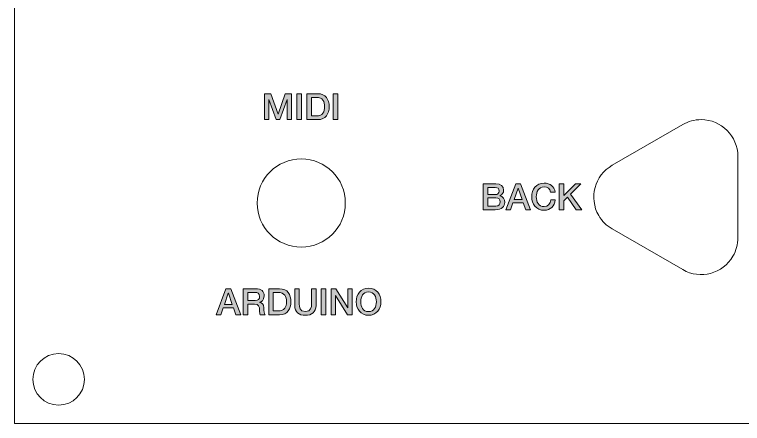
# Model space of a CAD drawing. Header units: inches. Extents: x 93 to 204, y -150 to -61.
# Drawn here: x 93.02 to 142.53, y -149.73 to -121.9 of the extents above; entities that cross this region are included whole.
import ezdxf

# ---------------------------------------------------------------- set-up
doc = ezdxf.new("R2010")
doc.units = ezdxf.units.IN
doc.header["$MEASUREMENT"] = 0
doc.layers.add('_U+30EC_U+30A4_U+30E4_U+30FC 1', color=7, linetype='Continuous')

# ---------------------------------------------------------------- blocks, each defined once
blk = doc.blocks.new('block 2')
at = {"layer": '_U+30EC_U+30A4_U+30E4_U+30FC 1', "true_color": 0x221814}
h = blk.add_hatch(color=250, dxfattribs=at)
h.dxf.hatch_style = 2
h.paths.add_polyline_path([(107.399, -140.563), (107.728, -140.563), (108.407, -142.327), (108.076, -142.327), (107.911, -141.86), (107.206, -141.86), (107.041, -142.327), (106.722, -142.327)])
h.paths.add_polyline_path([(107.29, -141.625), (107.829, -141.625), (107.565, -140.867), (107.557, -140.867)])
h = blk.add_hatch(color=250, dxfattribs=at)
h.dxf.hatch_style = 2
edge = h.paths.add_edge_path()
edge.add_spline(control_points=[(108.574, -140.563), (108.574, -140.563), (109.417, -140.563), (109.417, -140.563), (109.802, -140.563), (110, -140.741), (110, -141.04), (110, -141.378), (109.765, -141.465), (109.708, -141.485), (109.708, -141.485), (109.708, -141.489), (109.708, -141.489), (109.815, -141.504), (109.97, -141.583), (109.97, -141.862), (109.97, -142.067), (110, -142.255), (110.067, -142.327), (110.067, -142.327), (109.736, -142.327), (109.736, -142.327), (109.689, -142.25), (109.689, -142.154), (109.689, -142.067), (109.689, -141.744), (109.622, -141.601), (109.338, -141.601), (109.338, -141.601), (108.883, -141.601), (108.883, -141.601), (108.883, -141.601), (108.883, -142.327), (108.883, -142.327), (108.883, -142.327), (108.574, -142.327), (108.574, -142.327), (108.574, -142.327), (108.574, -140.563), (108.574, -140.563)], knot_values=[0, 0, 0, 0, 1, 1, 1, 2, 2, 2, 3, 3, 3, 4, 4, 4, 5, 5, 5, 6, 6, 6, 7, 7, 7, 8, 8, 8, 9, 9, 9, 10, 10, 10, 11, 11, 11, 12, 12, 12, 13, 13, 13, 13], degree=3, periodic=1)
edge = h.paths.add_edge_path()
edge.add_spline(control_points=[(108.883, -141.366), (108.883, -141.366), (109.39, -141.366), (109.39, -141.366), (109.585, -141.366), (109.691, -141.27), (109.691, -141.084), (109.691, -140.859), (109.545, -140.815), (109.385, -140.815), (109.385, -140.815), (108.883, -140.815), (108.883, -140.815), (108.883, -140.815), (108.883, -141.366), (108.883, -141.366)], knot_values=[0, 0, 0, 0, 1, 1, 1, 2, 2, 2, 3, 3, 3, 4, 4, 4, 5, 5, 5, 5], degree=3, periodic=1)
h = blk.add_hatch(color=250, dxfattribs=at)
h.dxf.hatch_style = 2
edge = h.paths.add_edge_path()
edge.add_spline(control_points=[(110.313, -140.563), (110.313, -140.563), (111.044, -140.563), (111.044, -140.563), (111.588, -140.563), (111.822, -140.958), (111.822, -141.445), (111.822, -141.932), (111.588, -142.327), (111.044, -142.327), (111.044, -142.327), (110.313, -142.327), (110.313, -142.327), (110.313, -142.327), (110.313, -140.563), (110.313, -140.563)], knot_values=[0, 0, 0, 0, 1, 1, 1, 2, 2, 2, 3, 3, 3, 4, 4, 4, 5, 5, 5, 5], degree=3, periodic=1)
edge = h.paths.add_edge_path()
edge.add_spline(control_points=[(110.621, -142.075), (110.621, -142.075), (110.925, -142.075), (110.925, -142.075), (111.41, -142.075), (111.513, -141.798), (111.513, -141.445), (111.513, -141.091), (111.41, -140.815), (110.925, -140.815), (110.925, -140.815), (110.621, -140.815), (110.621, -140.815), (110.621, -140.815), (110.621, -142.075), (110.621, -142.075)], knot_values=[0, 0, 0, 0, 1, 1, 1, 2, 2, 2, 3, 3, 3, 4, 4, 4, 5, 5, 5, 5], degree=3, periodic=1)
h = blk.add_hatch(color=250, dxfattribs=at)
h.dxf.hatch_style = 2
edge = h.paths.add_edge_path()
edge.add_spline(control_points=[(112.076, -140.563), (112.076, -140.563), (112.385, -140.563), (112.385, -140.563), (112.385, -140.563), (112.385, -141.591), (112.385, -141.591), (112.385, -141.828), (112.399, -142.102), (112.8, -142.102), (113.2, -142.102), (113.215, -141.828), (113.215, -141.591), (113.215, -141.591), (113.215, -140.563), (113.215, -140.563), (113.215, -140.563), (113.524, -140.563), (113.524, -140.563), (113.524, -140.563), (113.524, -141.692), (113.524, -141.692), (113.524, -142.144), (113.235, -142.369), (112.8, -142.369), (112.365, -142.369), (112.076, -142.144), (112.076, -141.692), (112.076, -141.692), (112.076, -140.563), (112.076, -140.563)], knot_values=[0, 0, 0, 0, 1, 1, 1, 2, 2, 2, 3, 3, 3, 4, 4, 4, 5, 5, 5, 6, 6, 6, 7, 7, 7, 8, 8, 8, 9, 9, 9, 10, 10, 10, 10], degree=3, periodic=1)
h = blk.add_hatch(color=250, dxfattribs=at)
h.dxf.hatch_style = 2
h.paths.add_polyline_path([(113.878, -140.563), (114.187, -140.563), (114.187, -142.327), (113.878, -142.327)])
h = blk.add_hatch(color=250, dxfattribs=at)
h.dxf.hatch_style = 2
h.paths.add_polyline_path([(114.552, -140.563), (114.879, -140.563), (115.684, -141.862), (115.689, -141.862), (115.689, -140.563), (115.983, -140.563), (115.983, -142.327), (115.657, -142.327), (114.854, -141.03), (114.846, -141.03), (114.846, -142.327), (114.552, -142.327)])
h = blk.add_hatch(color=250, dxfattribs=at)
h.dxf.hatch_style = 2
edge = h.paths.add_edge_path()
edge.add_spline(control_points=[(117.944, -141.445), (117.944, -141.949), (117.627, -142.369), (117.099, -142.369), (116.57, -142.369), (116.254, -141.949), (116.254, -141.445), (116.254, -140.941), (116.57, -140.521), (117.099, -140.521), (117.627, -140.521), (117.944, -140.941), (117.944, -141.445)], knot_values=[0, 0, 0, 0, 1, 1, 1, 2, 2, 2, 3, 3, 3, 4, 4, 4, 4], degree=3, periodic=1)
edge = h.paths.add_edge_path()
edge.add_spline(control_points=[(116.563, -141.445), (116.563, -141.783), (116.721, -142.117), (117.099, -142.117), (117.477, -142.117), (117.635, -141.783), (117.635, -141.445), (117.635, -141.106), (117.477, -140.773), (117.099, -140.773), (116.721, -140.773), (116.563, -141.106), (116.563, -141.445)], knot_values=[0, 0, 0, 0, 1, 1, 1, 2, 2, 2, 3, 3, 3, 4, 4, 4, 4], degree=3, periodic=1)
at = {"layer": '_U+30EC_U+30A4_U+30E4_U+30FC 1', "lineweight": 0}
for points in [[(107.399, -140.563), (107.728, -140.563), (108.407, -142.327), (108.076, -142.327), (107.911, -141.86), (107.206, -141.86), (107.041, -142.327), (106.722, -142.327), (107.399, -140.563)], [(113.878, -140.563), (114.187, -140.563), (114.187, -142.327), (113.878, -142.327), (113.878, -140.563)], [(114.552, -140.563), (114.879, -140.563), (115.684, -141.862), (115.689, -141.862), (115.689, -140.563), (115.983, -140.563), (115.983, -142.327), (115.657, -142.327), (114.854, -141.03), (114.846, -141.03), (114.846, -142.327), (114.552, -142.327), (114.552, -140.563)], [(107.29, -141.625), (107.829, -141.625), (107.565, -140.867), (107.557, -140.867), (107.29, -141.625)]]:
    blk.add_lwpolyline(points, dxfattribs=at)
for points, knots in [([(108.574, -140.563), (108.574, -140.563), (109.417, -140.563), (109.417, -140.563), (109.802, -140.563), (110, -140.741), (110, -141.04), (110, -141.378), (109.765, -141.465), (109.708, -141.485), (109.708, -141.485), (109.708, -141.489), (109.708, -141.489), (109.815, -141.504), (109.97, -141.583), (109.97, -141.862), (109.97, -142.067), (110, -142.255), (110.067, -142.327), (110.067, -142.327), (109.736, -142.327), (109.736, -142.327), (109.689, -142.25), (109.689, -142.154), (109.689, -142.067), (109.689, -141.744), (109.622, -141.601), (109.338, -141.601), (109.338, -141.601), (108.883, -141.601), (108.883, -141.601), (108.883, -141.601), (108.883, -142.327), (108.883, -142.327), (108.883, -142.327), (108.574, -142.327), (108.574, -142.327), (108.574, -142.327), (108.574, -140.563), (108.574, -140.563)], [0, 0, 0, 0, 1, 1, 1, 2, 2, 2, 3, 3, 3, 4, 4, 4, 5, 5, 5, 6, 6, 6, 7, 7, 7, 8, 8, 8, 9, 9, 9, 10, 10, 10, 11, 11, 11, 12, 12, 12, 13, 13, 13, 13]), ([(110.313, -140.563), (110.313, -140.563), (111.044, -140.563), (111.044, -140.563), (111.588, -140.563), (111.822, -140.958), (111.822, -141.445), (111.822, -141.932), (111.588, -142.327), (111.044, -142.327), (111.044, -142.327), (110.313, -142.327), (110.313, -142.327), (110.313, -142.327), (110.313, -140.563), (110.313, -140.563)], [0, 0, 0, 0, 1, 1, 1, 2, 2, 2, 3, 3, 3, 4, 4, 4, 5, 5, 5, 5]), ([(112.076, -140.563), (112.076, -140.563), (112.385, -140.563), (112.385, -140.563), (112.385, -140.563), (112.385, -141.591), (112.385, -141.591), (112.385, -141.828), (112.399, -142.102), (112.8, -142.102), (113.2, -142.102), (113.215, -141.828), (113.215, -141.591), (113.215, -141.591), (113.215, -140.563), (113.215, -140.563), (113.215, -140.563), (113.524, -140.563), (113.524, -140.563), (113.524, -140.563), (113.524, -141.692), (113.524, -141.692), (113.524, -142.144), (113.235, -142.369), (112.8, -142.369), (112.365, -142.369), (112.076, -142.144), (112.076, -141.692), (112.076, -141.692), (112.076, -140.563), (112.076, -140.563)], [0, 0, 0, 0, 1, 1, 1, 2, 2, 2, 3, 3, 3, 4, 4, 4, 5, 5, 5, 6, 6, 6, 7, 7, 7, 8, 8, 8, 9, 9, 9, 10, 10, 10, 10]), ([(117.944, -141.445), (117.944, -141.949), (117.627, -142.369), (117.099, -142.369), (116.57, -142.369), (116.254, -141.949), (116.254, -141.445), (116.254, -140.941), (116.57, -140.521), (117.099, -140.521), (117.627, -140.521), (117.944, -140.941), (117.944, -141.445)], [0, 0, 0, 0, 1, 1, 1, 2, 2, 2, 3, 3, 3, 4, 4, 4, 4]), ([(108.883, -141.366), (108.883, -141.366), (109.39, -141.366), (109.39, -141.366), (109.585, -141.366), (109.691, -141.27), (109.691, -141.084), (109.691, -140.859), (109.545, -140.815), (109.385, -140.815), (109.385, -140.815), (108.883, -140.815), (108.883, -140.815), (108.883, -140.815), (108.883, -141.366), (108.883, -141.366)], [0, 0, 0, 0, 1, 1, 1, 2, 2, 2, 3, 3, 3, 4, 4, 4, 5, 5, 5, 5]), ([(110.621, -142.075), (110.621, -142.075), (110.925, -142.075), (110.925, -142.075), (111.41, -142.075), (111.513, -141.798), (111.513, -141.445), (111.513, -141.091), (111.41, -140.815), (110.925, -140.815), (110.925, -140.815), (110.621, -140.815), (110.621, -140.815), (110.621, -140.815), (110.621, -142.075), (110.621, -142.075)], [0, 0, 0, 0, 1, 1, 1, 2, 2, 2, 3, 3, 3, 4, 4, 4, 5, 5, 5, 5]), ([(116.563, -141.445), (116.563, -141.783), (116.721, -142.117), (117.099, -142.117), (117.477, -142.117), (117.635, -141.783), (117.635, -141.445), (117.635, -141.106), (117.477, -140.773), (117.099, -140.773), (116.721, -140.773), (116.563, -141.106), (116.563, -141.445)], [0, 0, 0, 0, 1, 1, 1, 2, 2, 2, 3, 3, 3, 4, 4, 4, 4])]:
    blk.add_open_spline(points, degree=3, knots=knots, dxfattribs=at)
blk = doc.blocks.new('block 5')
at = {"layer": '_U+30EC_U+30A4_U+30E4_U+30FC 1', "color": 250, "lineweight": 9, "true_color": 0x221814}
blk.add_open_spline([(133.669, -136.492), (133.669, -136.492), (138.469, -139.263), (138.469, -139.263), (139.665, -139.953), (141.194, -139.544), (141.884, -138.348), (142.103, -137.968), (142.219, -137.537), (142.219, -137.098), (142.219, -137.098), (142.219, -131.555), (142.219, -131.555), (142.219, -130.175), (141.1, -129.055), (139.719, -129.055), (139.28, -129.055), (138.849, -129.171), (138.469, -129.39), (138.469, -129.39), (133.669, -132.161), (133.669, -132.161), (132.473, -132.852), (132.064, -134.381), (132.754, -135.577), (132.973, -135.957), (133.289, -136.272), (133.669, -136.492)], degree=3, knots=[0, 0, 0, 0, 1, 1, 1, 2, 2, 2, 3, 3, 3, 4, 4, 4, 5, 5, 5, 6, 6, 6, 7, 7, 7, 8, 8, 8, 9, 9, 9, 9], dxfattribs=at)
blk = doc.blocks.new('block 8')
at = {"layer": '_U+30EC_U+30A4_U+30E4_U+30FC 1', "color": 250, "lineweight": 9, "true_color": 0x221814}
blk.add_open_spline([(115.519, -134.727), (115.519, -136.383), (114.176, -137.727), (112.519, -137.727), (110.863, -137.727), (109.519, -136.383), (109.519, -134.727), (109.519, -133.07), (110.863, -131.727), (112.519, -131.727), (114.176, -131.727), (115.519, -133.07), (115.519, -134.727), (115.519, -134.727), (115.519, -134.727), (115.519, -134.727)], degree=3, knots=[0, 0, 0, 0, 1, 1, 1, 2, 2, 2, 3, 3, 3, 4, 4, 4, 5, 5, 5, 5], dxfattribs=at)
blk = doc.blocks.new('block 9')
at = {"layer": '_U+30EC_U+30A4_U+30E4_U+30FC 1', "color": 250, "lineweight": 9, "true_color": 0x221814}
blk.add_open_spline([(97.769, -146.727), (97.769, -147.693), (96.986, -148.477), (96.019, -148.477), (95.053, -148.477), (94.269, -147.693), (94.269, -146.727), (94.269, -145.76), (95.053, -144.977), (96.019, -144.977), (96.986, -144.977), (97.769, -145.76), (97.769, -146.727), (97.769, -146.727), (97.769, -146.727), (97.769, -146.727)], degree=3, knots=[0, 0, 0, 0, 1, 1, 1, 2, 2, 2, 3, 3, 3, 4, 4, 4, 5, 5, 5, 5], dxfattribs=at)
blk = doc.blocks.new('block 13')
at = {"layer": '_U+30EC_U+30A4_U+30E4_U+30FC 1', "color": 250, "lineweight": 9, "true_color": 0x221814}
blk.add_lwpolyline([(93.019, -60.727), (204.019, -60.727), (204.019, -149.727), (93.019, -149.727), (93.019, -60.727)], dxfattribs=at)
blk = doc.blocks.new('block 22')
at = {"layer": '_U+30EC_U+30A4_U+30E4_U+30FC 1', "true_color": 0x221814}
h = blk.add_hatch(color=250, dxfattribs=at)
h.dxf.hatch_style = 2
h.paths.add_polyline_path([(110.024, -127.291), (110.459, -127.291), (110.945, -128.673), (110.95, -128.673), (111.425, -127.291), (111.854, -127.291), (111.854, -129.055), (111.56, -129.055), (111.56, -127.694), (111.556, -127.694), (111.066, -129.055), (110.812, -129.055), (110.323, -127.694), (110.318, -127.694), (110.318, -129.055), (110.024, -129.055)])
h = blk.add_hatch(color=250, dxfattribs=at)
h.dxf.hatch_style = 2
h.paths.add_polyline_path([(112.224, -127.291), (112.533, -127.291), (112.533, -129.055), (112.224, -129.055)])
h = blk.add_hatch(color=250, dxfattribs=at)
h.dxf.hatch_style = 2
edge = h.paths.add_edge_path()
edge.add_spline(control_points=[(112.91, -127.291), (112.91, -127.291), (113.642, -127.291), (113.642, -127.291), (114.185, -127.291), (114.42, -127.687), (114.42, -128.173), (114.42, -128.66), (114.185, -129.055), (113.642, -129.055), (113.642, -129.055), (112.91, -129.055), (112.91, -129.055), (112.91, -129.055), (112.91, -127.291), (112.91, -127.291)], knot_values=[0, 0, 0, 0, 1, 1, 1, 2, 2, 2, 3, 3, 3, 4, 4, 4, 5, 5, 5, 5], degree=3, periodic=1)
edge = h.paths.add_edge_path()
edge.add_spline(control_points=[(113.219, -128.804), (113.219, -128.804), (113.523, -128.804), (113.523, -128.804), (114.008, -128.804), (114.111, -128.527), (114.111, -128.173), (114.111, -127.82), (114.008, -127.543), (113.523, -127.543), (113.523, -127.543), (113.219, -127.543), (113.219, -127.543), (113.219, -127.543), (113.219, -128.804), (113.219, -128.804)], knot_values=[0, 0, 0, 0, 1, 1, 1, 2, 2, 2, 3, 3, 3, 4, 4, 4, 5, 5, 5, 5], degree=3, periodic=1)
h = blk.add_hatch(color=250, dxfattribs=at)
h.dxf.hatch_style = 2
h.paths.add_polyline_path([(114.693, -127.291), (115.002, -127.291), (115.002, -129.055), (114.693, -129.055)])
at = {"layer": '_U+30EC_U+30A4_U+30E4_U+30FC 1', "lineweight": 0}
for points in [[(110.024, -127.291), (110.459, -127.291), (110.945, -128.673), (110.95, -128.673), (111.425, -127.291), (111.854, -127.291), (111.854, -129.055), (111.56, -129.055), (111.56, -127.694), (111.556, -127.694), (111.066, -129.055), (110.812, -129.055), (110.323, -127.694), (110.318, -127.694), (110.318, -129.055), (110.024, -129.055), (110.024, -127.291)], [(112.224, -127.291), (112.533, -127.291), (112.533, -129.055), (112.224, -129.055), (112.224, -127.291)], [(114.693, -127.291), (115.002, -127.291), (115.002, -129.055), (114.693, -129.055), (114.693, -127.291)]]:
    blk.add_lwpolyline(points, dxfattribs=at)
for points in [[(112.91, -127.291), (112.91, -127.291), (113.642, -127.291), (113.642, -127.291), (114.185, -127.291), (114.42, -127.687), (114.42, -128.173), (114.42, -128.66), (114.185, -129.055), (113.642, -129.055), (113.642, -129.055), (112.91, -129.055), (112.91, -129.055), (112.91, -129.055), (112.91, -127.291), (112.91, -127.291)], [(113.219, -128.804), (113.219, -128.804), (113.523, -128.804), (113.523, -128.804), (114.008, -128.804), (114.111, -128.527), (114.111, -128.173), (114.111, -127.82), (114.008, -127.543), (113.523, -127.543), (113.523, -127.543), (113.219, -127.543), (113.219, -127.543), (113.219, -127.543), (113.219, -128.804), (113.219, -128.804)]]:
    blk.add_open_spline(points, degree=3, knots=[0, 0, 0, 0, 1, 1, 1, 2, 2, 2, 3, 3, 3, 4, 4, 4, 5, 5, 5, 5], dxfattribs=at)
blk = doc.blocks.new('block 27')
at = {"layer": '_U+30EC_U+30A4_U+30E4_U+30FC 1', "true_color": 0x221814}
h = blk.add_hatch(color=250, dxfattribs=at)
h.dxf.hatch_style = 2
edge = h.paths.add_edge_path()
edge.add_spline(control_points=[(124.904, -133.419), (124.904, -133.419), (125.761, -133.419), (125.761, -133.419), (126.078, -133.419), (126.285, -133.562), (126.285, -133.856), (126.285, -134.034), (126.194, -134.163), (126.033, -134.232), (126.033, -134.232), (126.033, -134.237), (126.033, -134.237), (126.248, -134.284), (126.364, -134.452), (126.364, -134.692), (126.364, -134.968), (126.171, -135.183), (125.714, -135.183), (125.714, -135.183), (124.904, -135.183), (124.904, -135.183), (124.904, -135.183), (124.904, -133.419), (124.904, -133.419)], knot_values=[0, 0, 0, 0, 1, 1, 1, 2, 2, 2, 3, 3, 3, 4, 4, 4, 5, 5, 5, 6, 6, 6, 7, 7, 7, 8, 8, 8, 8], degree=3, periodic=1)
edge = h.paths.add_edge_path()
edge.add_spline(control_points=[(125.213, -134.158), (125.213, -134.158), (125.717, -134.158), (125.717, -134.158), (125.865, -134.158), (125.976, -134.071), (125.976, -133.913), (125.976, -133.736), (125.885, -133.671), (125.717, -133.671), (125.717, -133.671), (125.213, -133.671), (125.213, -133.671), (125.213, -133.671), (125.213, -134.158), (125.213, -134.158)], knot_values=[0, 0, 0, 0, 1, 1, 1, 2, 2, 2, 3, 3, 3, 4, 4, 4, 5, 5, 5, 5], degree=3, periodic=1)
edge = h.paths.add_edge_path()
edge.add_spline(control_points=[(125.213, -134.931), (125.213, -134.931), (125.759, -134.931), (125.759, -134.931), (125.947, -134.931), (126.055, -134.83), (126.055, -134.652), (126.055, -134.479), (125.947, -134.38), (125.759, -134.38), (125.759, -134.38), (125.213, -134.38), (125.213, -134.38), (125.213, -134.38), (125.213, -134.931), (125.213, -134.931)], knot_values=[0, 0, 0, 0, 1, 1, 1, 2, 2, 2, 3, 3, 3, 4, 4, 4, 5, 5, 5, 5], degree=3, periodic=1)
h = blk.add_hatch(color=250, dxfattribs=at)
h.dxf.hatch_style = 2
h.paths.add_polyline_path([(127.114, -133.419), (127.443, -133.419), (128.122, -135.183), (127.791, -135.183), (127.626, -134.716), (126.922, -134.716), (126.756, -135.183), (126.437, -135.183)])
h.paths.add_polyline_path([(127.006, -134.481), (127.544, -134.481), (127.28, -133.723), (127.273, -133.723)])
h = blk.add_hatch(color=250, dxfattribs=at)
h.dxf.hatch_style = 2
edge = h.paths.add_edge_path()
edge.add_spline(control_points=[(129.48, -133.98), (129.429, -133.777), (129.298, -133.629), (129.041, -133.629), (128.663, -133.629), (128.504, -133.963), (128.504, -134.301), (128.504, -134.639), (128.663, -134.973), (129.041, -134.973), (129.315, -134.973), (129.466, -134.768), (129.49, -134.511), (129.49, -134.511), (129.792, -134.511), (129.792, -134.511), (129.767, -134.934), (129.468, -135.225), (129.041, -135.225), (128.512, -135.225), (128.196, -134.805), (128.196, -134.301), (128.196, -133.797), (128.512, -133.377), (129.041, -133.377), (129.438, -133.38), (129.752, -133.599), (129.789, -133.98), (129.789, -133.98), (129.48, -133.98), (129.48, -133.98)], knot_values=[0, 0, 0, 0, 1, 1, 1, 2, 2, 2, 3, 3, 3, 4, 4, 4, 5, 5, 5, 6, 6, 6, 7, 7, 7, 8, 8, 8, 9, 9, 9, 10, 10, 10, 10], degree=3, periodic=1)
h = blk.add_hatch(color=250, dxfattribs=at)
h.dxf.hatch_style = 2
h.paths.add_polyline_path([(130.072, -133.419), (130.381, -133.419), (130.381, -134.222), (131.167, -133.419), (131.547, -133.419), (130.843, -134.123), (131.597, -135.183), (131.211, -135.183), (130.633, -134.341), (130.381, -134.59), (130.381, -135.183), (130.072, -135.183)])
at = {"layer": '_U+30EC_U+30A4_U+30E4_U+30FC 1', "lineweight": 0}
for points in [[(127.114, -133.419), (127.443, -133.419), (128.122, -135.183), (127.791, -135.183), (127.626, -134.716), (126.922, -134.716), (126.756, -135.183), (126.437, -135.183), (127.114, -133.419)], [(130.072, -133.419), (130.381, -133.419), (130.381, -134.222), (131.167, -133.419), (131.547, -133.419), (130.843, -134.123), (131.597, -135.183), (131.211, -135.183), (130.633, -134.341), (130.381, -134.59), (130.381, -135.183), (130.072, -135.183), (130.072, -133.419)], [(127.006, -134.481), (127.544, -134.481), (127.28, -133.723), (127.273, -133.723), (127.006, -134.481)]]:
    blk.add_lwpolyline(points, dxfattribs=at)
for points, knots in [([(124.904, -133.419), (124.904, -133.419), (125.761, -133.419), (125.761, -133.419), (126.078, -133.419), (126.285, -133.562), (126.285, -133.856), (126.285, -134.034), (126.194, -134.163), (126.033, -134.232), (126.033, -134.232), (126.033, -134.237), (126.033, -134.237), (126.248, -134.284), (126.364, -134.452), (126.364, -134.692), (126.364, -134.968), (126.171, -135.183), (125.714, -135.183), (125.714, -135.183), (124.904, -135.183), (124.904, -135.183), (124.904, -135.183), (124.904, -133.419), (124.904, -133.419)], [0, 0, 0, 0, 1, 1, 1, 2, 2, 2, 3, 3, 3, 4, 4, 4, 5, 5, 5, 6, 6, 6, 7, 7, 7, 8, 8, 8, 8]), ([(125.213, -134.158), (125.213, -134.158), (125.717, -134.158), (125.717, -134.158), (125.865, -134.158), (125.976, -134.071), (125.976, -133.913), (125.976, -133.736), (125.885, -133.671), (125.717, -133.671), (125.717, -133.671), (125.213, -133.671), (125.213, -133.671), (125.213, -133.671), (125.213, -134.158), (125.213, -134.158)], [0, 0, 0, 0, 1, 1, 1, 2, 2, 2, 3, 3, 3, 4, 4, 4, 5, 5, 5, 5]), ([(129.48, -133.98), (129.429, -133.777), (129.298, -133.629), (129.041, -133.629), (128.663, -133.629), (128.504, -133.963), (128.504, -134.301), (128.504, -134.639), (128.663, -134.973), (129.041, -134.973), (129.315, -134.973), (129.466, -134.768), (129.49, -134.511), (129.49, -134.511), (129.792, -134.511), (129.792, -134.511), (129.767, -134.934), (129.468, -135.225), (129.041, -135.225), (128.512, -135.225), (128.196, -134.805), (128.196, -134.301), (128.196, -133.797), (128.512, -133.377), (129.041, -133.377), (129.438, -133.38), (129.752, -133.599), (129.789, -133.98), (129.789, -133.98), (129.48, -133.98), (129.48, -133.98)], [0, 0, 0, 0, 1, 1, 1, 2, 2, 2, 3, 3, 3, 4, 4, 4, 5, 5, 5, 6, 6, 6, 7, 7, 7, 8, 8, 8, 9, 9, 9, 10, 10, 10, 10]), ([(125.213, -134.931), (125.213, -134.931), (125.759, -134.931), (125.759, -134.931), (125.947, -134.931), (126.055, -134.83), (126.055, -134.652), (126.055, -134.479), (125.947, -134.38), (125.759, -134.38), (125.759, -134.38), (125.213, -134.38), (125.213, -134.38), (125.213, -134.38), (125.213, -134.931), (125.213, -134.931)], [0, 0, 0, 0, 1, 1, 1, 2, 2, 2, 3, 3, 3, 4, 4, 4, 5, 5, 5, 5])]:
    blk.add_open_spline(points, degree=3, knots=knots, dxfattribs=at)

msp = doc.modelspace()

# ---------------------------------------------------------------- block references
at = {"layer": '_U+30EC_U+30A4_U+30E4_U+30FC 1'}
for name in ['block 13', 'block 22', 'block 5', 'block 8', 'block 27', 'block 2', 'block 9']:
    msp.add_blockref(name, (0, 0), dxfattribs=at)

doc.saveas('drawing.dxf')
